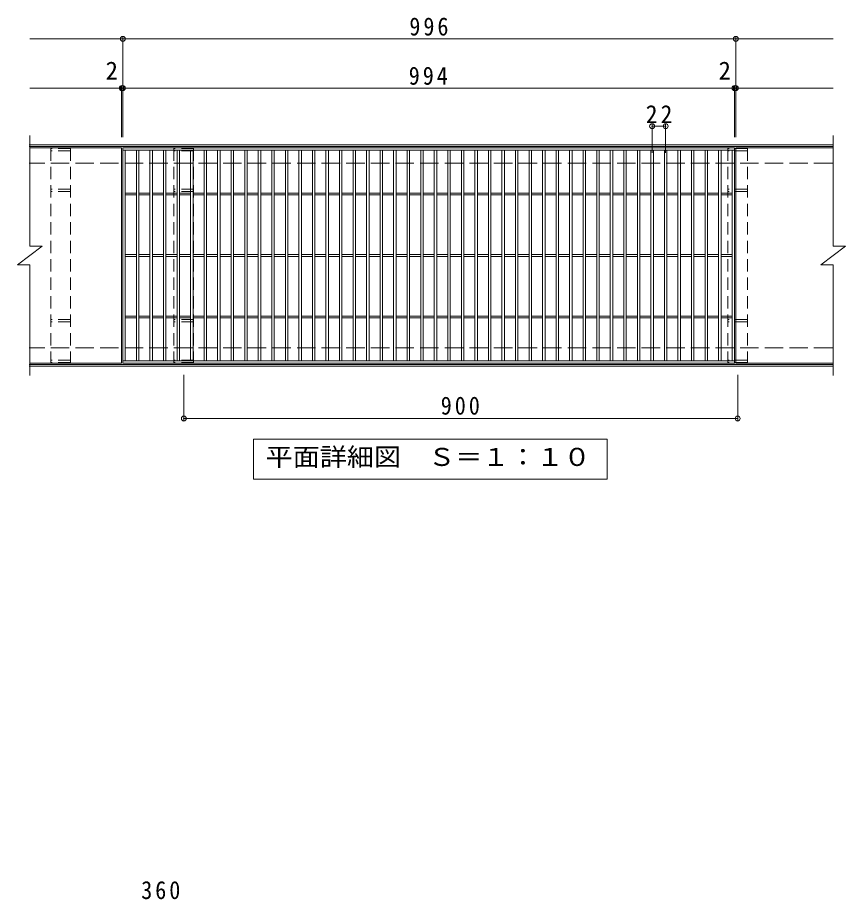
# Model space of a CAD drawing. Units: millimetres on the paper, enlarged 2 times, with parts at other scales. Extents: x -315 to 450, y -388 to 312.
# Drawn here: x -129.4 to 139.6, y 25.2 to 311.7 of the extents above; entities that cross this region are included whole.
import ezdxf
from ezdxf.enums import TextEntityAlignment as Align

# ---------------------------------------------------------------- set-up
doc = ezdxf.new("R2010")
doc.units = ezdxf.units.MM
doc.header["$LTSCALE"] = 2
doc.header["$PDMODE"] = 32
doc.header["$PDSIZE"] = 1.6
doc.linetypes.add('DASHED2', pattern=[3, 2, -1])
doc.linetypes.add('DASHED3', pattern=[4, 3, -1])
for name, color, linetype, lineweight in [('C-1', 2, 'Continuous', 9), ('C-2', 3, 'Continuous', 9), ('C-4', 7, 'Continuous', 9), ('C-5', 7, 'Continuous', 9), ('C-9', 3, 'DASHED2', 9), ('D-4', 7, 'Continuous', 9)]:
    doc.layers.add(name, color=color, linetype=linetype, lineweight=lineweight)
doc.styles.add('ＭＳ ゴシック', font='')
doc.styles.get('ＭＳ ゴシック').set_extended_font_data('MS Gothic')

msp = doc.modelspace()

# ---------------------------------------------------------------- linework, layer by layer
at = {"layer": 'C-1'}
for p, q in [((135.405, 270.389), (-125.595, 270.389)), ((135.405, 269.789), (-125.595, 269.789)), ((135.405, 198.989), (-125.595, 198.989)), ((135.405, 198.389), (-125.595, 198.389))]:
    msp.add_line(p, q, dxfattribs=at)
at = {"layer": 'C-1', "linetype": 'DASHED3'}
for p, q in [((135.405, 264.389), (-125.595, 264.389)), ((135.405, 204.389), (-125.595, 204.389))]:
    msp.add_line(p, q, dxfattribs=at)
at = {"layer": 'C-2'}
for p, q in [((-125.395, 273.389), (-125.395, 237.389)), ((135.605, 273.389), (135.605, 237.389)), ((-95.595, 269.389), (-125.395, 269.389)), ((-95.595, 269.389), (-95.595, 199.389)), ((103.605, 269.389), (103.605, 199.389)), ((104.005, 269.389), (104.005, 199.389)), ((135.605, 269.389), (104.005, 269.389)), ((-95.195, 268.589), (103.605, 268.589)), ((-94.395, 200.189), (-94.395, 268.589)), ((-90.795, 200.189), (-90.795, 268.589)), ((-89.995, 200.189), (-89.995, 268.589)), ((-86.395, 200.189), (-86.395, 268.589)), ((-85.595, 200.189), (-85.595, 268.589)), ((-81.995, 200.189), (-81.995, 268.589)), ((-81.195, 200.189), (-81.195, 268.589)), ((-77.595, 200.189), (-77.595, 268.589)), ((-76.795, 200.189), (-76.795, 268.589)), ((-73.195, 200.189), (-73.195, 268.589)), ((-72.395, 200.189), (-72.395, 268.589)), ((-68.795, 200.189), (-68.795, 268.589)), ((-67.995, 200.189), (-67.995, 268.589)), ((-64.395, 200.189), (-64.395, 268.589)), ((-63.595, 200.189), (-63.595, 268.589)), ((-59.995, 200.189), (-59.995, 268.589)), ((-59.195, 200.189), (-59.195, 268.589)), ((-55.595, 200.189), (-55.595, 268.589)), ((-54.795, 200.189), (-54.795, 268.589)), ((-51.195, 200.189), (-51.195, 268.589)), ((-50.395, 200.189), (-50.395, 268.589)), ((-46.795, 200.189), (-46.795, 268.589)), ((-45.995, 200.189), (-45.995, 268.589)), ((-42.395, 200.189), (-42.395, 268.589)), ((-41.595, 200.189), (-41.595, 268.589)), ((-37.995, 200.189), (-37.995, 268.589)), ((-37.195, 200.189), (-37.195, 268.589)), ((-33.595, 200.189), (-33.595, 268.589)), ((-32.795, 200.189), (-32.795, 268.589)), ((-29.195, 200.189), (-29.195, 268.589)), ((-28.395, 200.189), (-28.395, 268.589)), ((-24.795, 200.189), (-24.795, 268.589)), ((-23.995, 200.189), (-23.995, 268.589)), ((-20.395, 200.189), (-20.395, 268.589)), ((-19.595, 200.189), (-19.595, 268.589)), ((-15.995, 200.189), (-15.995, 268.589)), ((-15.195, 200.189), (-15.195, 268.589)), ((-11.595, 200.189), (-11.595, 268.589)), ((-10.795, 200.189), (-10.795, 268.589)), ((-7.195, 200.189), (-7.195, 268.589)), ((-6.395, 200.189), (-6.395, 268.589)), ((-2.795, 200.189), (-2.795, 268.589)), ((-1.995, 200.189), (-1.995, 268.589)), ((1.605, 200.189), (1.605, 268.589)), ((2.405, 200.189), (2.405, 268.589)), ((6.005, 200.189), (6.005, 268.589)), ((6.805, 200.189), (6.805, 268.589)), ((10.405, 200.189), (10.405, 268.589)), ((11.205, 200.189), (11.205, 268.589)), ((14.805, 200.189), (14.805, 268.589)), ((15.605, 200.189), (15.605, 268.589)), ((19.205, 200.189), (19.205, 268.589)), ((20.005, 200.189), (20.005, 268.589)), ((23.605, 200.189), (23.605, 268.589)), ((24.405, 200.189), (24.405, 268.589)), ((28.005, 200.189), (28.005, 268.589)), ((28.805, 200.189), (28.805, 268.589)), ((32.405, 200.189), (32.405, 268.589)), ((33.205, 200.189), (33.205, 268.589)), ((36.805, 200.189), (36.805, 268.589)), ((37.605, 200.189), (37.605, 268.589)), ((41.205, 200.189), (41.205, 268.589)), ((42.005, 200.189), (42.005, 268.589)), ((45.605, 200.189), (45.605, 268.589)), ((46.405, 200.189), (46.405, 268.589)), ((50.005, 200.189), (50.005, 268.589)), ((50.805, 200.189), (50.805, 268.589)), ((54.405, 200.189), (54.405, 268.589)), ((55.205, 200.189), (55.205, 268.589)), ((58.805, 200.189), (58.805, 268.589)), ((59.605, 200.189), (59.605, 268.589)), ((63.205, 200.189), (63.205, 268.589)), ((64.005, 200.189), (64.005, 268.589)), ((67.605, 200.189), (67.605, 268.589)), ((68.405, 200.189), (68.405, 268.589)), ((72.005, 200.189), (72.005, 268.589)), ((72.805, 200.189), (72.805, 268.589)), ((76.405, 200.189), (76.405, 268.589)), ((77.205, 200.189), (77.205, 268.589)), ((80.805, 200.189), (80.805, 268.589)), ((81.605, 200.189), (81.605, 268.589)), ((85.205, 200.189), (85.205, 268.589)), ((86.005, 200.189), (86.005, 268.589)), ((89.605, 200.189), (89.605, 268.589)), ((90.405, 200.189), (90.405, 268.589)), ((94.005, 200.189), (94.005, 268.589)), ((94.805, 200.189), (94.805, 268.589)), ((98.405, 200.189), (98.405, 268.589)), ((99.205, 200.189), (99.205, 268.589)), ((102.805, 200.189), (102.805, 268.589)), ((-94.395, 254.689), (-90.795, 254.689)), ((-94.395, 254.089), (-90.795, 254.089)), ((-89.995, 254.689), (-86.395, 254.689)), ((-89.995, 254.089), (-86.395, 254.089)), ((-85.595, 254.689), (-81.995, 254.689)), ((-85.595, 254.089), (-81.995, 254.089)), ((-81.195, 254.689), (-77.595, 254.689)), ((-81.195, 254.089), (-77.595, 254.089)), ((-76.795, 254.689), (-73.195, 254.689)), ((-76.795, 254.089), (-73.195, 254.089)), ((-72.395, 254.689), (-68.795, 254.689)), ((-72.395, 254.089), (-68.795, 254.089)), ((-67.995, 254.689), (-64.395, 254.689)), ((-67.995, 254.089), (-64.395, 254.089)), ((-63.595, 254.689), (-59.995, 254.689)), ((-63.595, 254.089), (-59.995, 254.089)), ((-59.195, 254.689), (-55.595, 254.689)), ((-59.195, 254.089), (-55.595, 254.089)), ((-54.795, 254.689), (-51.195, 254.689)), ((-54.795, 254.089), (-51.195, 254.089)), ((-50.395, 254.689), (-46.795, 254.689)), ((-50.395, 254.089), (-46.795, 254.089)), ((-45.995, 254.689), (-42.395, 254.689)), ((-45.995, 254.089), (-42.395, 254.089)), ((-41.595, 254.689), (-37.995, 254.689)), ((-41.595, 254.089), (-37.995, 254.089)), ((-37.195, 254.689), (-33.595, 254.689)), ((-37.195, 254.089), (-33.595, 254.089)), ((-32.795, 254.689), (-29.195, 254.689)), ((-32.795, 254.089), (-29.195, 254.089)), ((-28.395, 254.689), (-24.795, 254.689)), ((-28.395, 254.089), (-24.795, 254.089)), ((-23.995, 254.689), (-20.395, 254.689)), ((-23.995, 254.089), (-20.395, 254.089)), ((-19.595, 254.689), (-15.995, 254.689)), ((-19.595, 254.089), (-15.995, 254.089)), ((-15.195, 254.689), (-11.595, 254.689)), ((-15.195, 254.089), (-11.595, 254.089)), ((-10.795, 254.689), (-7.195, 254.689)), ((-10.795, 254.089), (-7.195, 254.089)), ((-6.395, 254.689), (-2.795, 254.689)), ((-6.395, 254.089), (-2.795, 254.089)), ((-1.995, 254.689), (1.605, 254.689)), ((-1.995, 254.089), (1.605, 254.089)), ((2.405, 254.689), (6.005, 254.689)), ((2.405, 254.089), (6.005, 254.089)), ((6.805, 254.689), (10.405, 254.689)), ((6.805, 254.089), (10.405, 254.089)), ((11.205, 254.689), (14.805, 254.689)), ((11.205, 254.089), (14.805, 254.089)), ((15.605, 254.689), (19.205, 254.689)), ((15.605, 254.089), (19.205, 254.089)), ((20.005, 254.689), (23.605, 254.689)), ((20.005, 254.089), (23.605, 254.089)), ((24.405, 254.689), (28.005, 254.689)), ((24.405, 254.089), (28.005, 254.089)), ((28.805, 254.689), (32.405, 254.689)), ((28.805, 254.089), (32.405, 254.089)), ((33.205, 254.689), (36.805, 254.689)), ((33.205, 254.089), (36.805, 254.089)), ((37.605, 254.689), (41.205, 254.689)), ((37.605, 254.089), (41.205, 254.089)), ((42.005, 254.689), (45.605, 254.689)), ((42.005, 254.089), (45.605, 254.089)), ((46.405, 254.689), (50.005, 254.689)), ((46.405, 254.089), (50.005, 254.089)), ((50.805, 254.689), (54.405, 254.689)), ((50.805, 254.089), (54.405, 254.089)), ((55.205, 254.689), (58.805, 254.689)), ((55.205, 254.089), (58.805, 254.089)), ((59.605, 254.689), (63.205, 254.689)), ((59.605, 254.089), (63.205, 254.089)), ((64.005, 254.689), (67.605, 254.689)), ((64.005, 254.089), (67.605, 254.089)), ((68.405, 254.689), (72.005, 254.689)), ((68.405, 254.089), (72.005, 254.089)), ((72.805, 254.689), (76.405, 254.689)), ((72.805, 254.089), (76.405, 254.089)), ((77.205, 254.689), (80.805, 254.689)), ((77.205, 254.089), (80.805, 254.089)), ((81.605, 254.689), (85.205, 254.689)), ((81.605, 254.089), (85.205, 254.089)), ((86.005, 254.689), (89.605, 254.689)), ((86.005, 254.089), (89.605, 254.089)), ((90.405, 254.689), (94.005, 254.689)), ((90.405, 254.089), (94.005, 254.089)), ((94.805, 254.689), (98.405, 254.689)), ((94.805, 254.089), (98.405, 254.089)), ((99.205, 254.689), (102.805, 254.689)), ((99.205, 254.089), (102.805, 254.089)), ((-129.395, 231.389), (-121.395, 237.389)), ((-125.395, 237.389), (-121.395, 237.389)), ((131.605, 231.389), (139.605, 237.389)), ((135.605, 237.389), (139.605, 237.389)), ((-94.395, 234.689), (-90.795, 234.689)), ((-94.395, 234.089), (-90.795, 234.089)), ((-89.995, 234.689), (-86.395, 234.689)), ((-89.995, 234.089), (-86.395, 234.089)), ((-85.595, 234.689), (-81.995, 234.689)), ((-85.595, 234.089), (-81.995, 234.089)), ((-81.195, 234.689), (-77.595, 234.689)), ((-81.195, 234.089), (-77.595, 234.089)), ((-76.795, 234.689), (-73.195, 234.689)), ((-76.795, 234.089), (-73.195, 234.089)), ((-72.395, 234.689), (-68.795, 234.689)), ((-72.395, 234.089), (-68.795, 234.089)), ((-67.995, 234.689), (-64.395, 234.689)), ((-67.995, 234.089), (-64.395, 234.089)), ((-63.595, 234.689), (-59.995, 234.689)), ((-63.595, 234.089), (-59.995, 234.089)), ((-59.195, 234.689), (-55.595, 234.689)), ((-59.195, 234.089), (-55.595, 234.089)), ((-54.795, 234.689), (-51.195, 234.689)), ((-54.795, 234.089), (-51.195, 234.089)), ((-50.395, 234.689), (-46.795, 234.689)), ((-50.395, 234.089), (-46.795, 234.089)), ((-45.995, 234.689), (-42.395, 234.689)), ((-45.995, 234.089), (-42.395, 234.089)), ((-41.595, 234.689), (-37.995, 234.689)), ((-41.595, 234.089), (-37.995, 234.089)), ((-37.195, 234.689), (-33.595, 234.689)), ((-37.195, 234.089), (-33.595, 234.089)), ((-32.795, 234.689), (-29.195, 234.689)), ((-32.795, 234.089), (-29.195, 234.089)), ((-28.395, 234.689), (-24.795, 234.689)), ((-28.395, 234.089), (-24.795, 234.089)), ((-23.995, 234.689), (-20.395, 234.689)), ((-23.995, 234.089), (-20.395, 234.089)), ((-19.595, 234.689), (-15.995, 234.689)), ((-19.595, 234.089), (-15.995, 234.089)), ((-15.195, 234.689), (-11.595, 234.689)), ((-15.195, 234.089), (-11.595, 234.089)), ((-10.795, 234.689), (-7.195, 234.689)), ((-10.795, 234.089), (-7.195, 234.089)), ((-6.395, 234.689), (-2.795, 234.689)), ((-6.395, 234.089), (-2.795, 234.089)), ((-1.995, 234.689), (1.605, 234.689)), ((-1.995, 234.089), (1.605, 234.089)), ((2.405, 234.689), (6.005, 234.689)), ((2.405, 234.089), (6.005, 234.089)), ((6.805, 234.689), (10.405, 234.689)), ((6.805, 234.089), (10.405, 234.089)), ((11.205, 234.689), (14.805, 234.689)), ((11.205, 234.089), (14.805, 234.089)), ((15.605, 234.689), (19.205, 234.689)), ((15.605, 234.089), (19.205, 234.089)), ((20.005, 234.689), (23.605, 234.689)), ((20.005, 234.089), (23.605, 234.089)), ((24.405, 234.689), (28.005, 234.689)), ((24.405, 234.089), (28.005, 234.089)), ((28.805, 234.689), (32.405, 234.689)), ((28.805, 234.089), (32.405, 234.089)), ((33.205, 234.689), (36.805, 234.689)), ((33.205, 234.089), (36.805, 234.089)), ((37.605, 234.689), (41.205, 234.689)), ((37.605, 234.089), (41.205, 234.089)), ((42.005, 234.689), (45.605, 234.689)), ((42.005, 234.089), (45.605, 234.089)), ((46.405, 234.689), (50.005, 234.689)), ((46.405, 234.089), (50.005, 234.089)), ((50.805, 234.689), (54.405, 234.689)), ((50.805, 234.089), (54.405, 234.089)), ((55.205, 234.689), (58.805, 234.689)), ((55.205, 234.089), (58.805, 234.089)), ((59.605, 234.689), (63.205, 234.689)), ((59.605, 234.089), (63.205, 234.089)), ((64.005, 234.689), (67.605, 234.689)), ((64.005, 234.089), (67.605, 234.089)), ((68.405, 234.689), (72.005, 234.689)), ((68.405, 234.089), (72.005, 234.089)), ((72.805, 234.689), (76.405, 234.689)), ((72.805, 234.089), (76.405, 234.089)), ((77.205, 234.689), (80.805, 234.689)), ((77.205, 234.089), (80.805, 234.089)), ((81.605, 234.689), (85.205, 234.689)), ((81.605, 234.089), (85.205, 234.089)), ((86.005, 234.689), (89.605, 234.689)), ((86.005, 234.089), (89.605, 234.089)), ((90.405, 234.689), (94.005, 234.689)), ((90.405, 234.089), (94.005, 234.089)), ((94.805, 234.689), (98.405, 234.689)), ((94.805, 234.089), (98.405, 234.089)), ((99.205, 234.689), (102.805, 234.689)), ((99.205, 234.089), (102.805, 234.089)), ((-129.395, 231.389), (-125.395, 231.389)), ((-125.395, 231.389), (-125.395, 195.389)), ((131.605, 231.389), (135.605, 231.389)), ((135.605, 231.389), (135.605, 195.389)), ((-94.395, 214.689), (-90.795, 214.689)), ((-94.395, 214.089), (-90.795, 214.089)), ((-89.995, 214.689), (-86.395, 214.689)), ((-89.995, 214.089), (-86.395, 214.089)), ((-85.595, 214.689), (-81.995, 214.689)), ((-85.595, 214.089), (-81.995, 214.089)), ((-81.195, 214.689), (-77.595, 214.689)), ((-81.195, 214.089), (-77.595, 214.089)), ((-76.795, 214.689), (-73.195, 214.689)), ((-76.795, 214.089), (-73.195, 214.089)), ((-72.395, 214.689), (-68.795, 214.689)), ((-72.395, 214.089), (-68.795, 214.089)), ((-67.995, 214.689), (-64.395, 214.689)), ((-67.995, 214.089), (-64.395, 214.089)), ((-63.595, 214.689), (-59.995, 214.689)), ((-63.595, 214.089), (-59.995, 214.089)), ((-59.195, 214.689), (-55.595, 214.689)), ((-59.195, 214.089), (-55.595, 214.089)), ((-54.795, 214.689), (-51.195, 214.689)), ((-54.795, 214.089), (-51.195, 214.089)), ((-50.395, 214.689), (-46.795, 214.689)), ((-50.395, 214.089), (-46.795, 214.089)), ((-45.995, 214.689), (-42.395, 214.689)), ((-45.995, 214.089), (-42.395, 214.089)), ((-41.595, 214.689), (-37.995, 214.689)), ((-41.595, 214.089), (-37.995, 214.089)), ((-37.195, 214.689), (-33.595, 214.689)), ((-37.195, 214.089), (-33.595, 214.089)), ((-32.795, 214.689), (-29.195, 214.689)), ((-32.795, 214.089), (-29.195, 214.089)), ((-28.395, 214.689), (-24.795, 214.689)), ((-28.395, 214.089), (-24.795, 214.089)), ((-23.995, 214.689), (-20.395, 214.689)), ((-23.995, 214.089), (-20.395, 214.089)), ((-19.595, 214.689), (-15.995, 214.689)), ((-19.595, 214.089), (-15.995, 214.089)), ((-15.195, 214.689), (-11.595, 214.689)), ((-15.195, 214.089), (-11.595, 214.089)), ((-10.795, 214.689), (-7.195, 214.689)), ((-10.795, 214.089), (-7.195, 214.089)), ((-6.395, 214.689), (-2.795, 214.689)), ((-6.395, 214.089), (-2.795, 214.089)), ((-1.995, 214.689), (1.605, 214.689)), ((-1.995, 214.089), (1.605, 214.089)), ((2.405, 214.689), (6.005, 214.689)), ((2.405, 214.089), (6.005, 214.089)), ((6.805, 214.689), (10.405, 214.689)), ((6.805, 214.089), (10.405, 214.089)), ((11.205, 214.689), (14.805, 214.689)), ((11.205, 214.089), (14.805, 214.089)), ((15.605, 214.689), (19.205, 214.689)), ((15.605, 214.089), (19.205, 214.089)), ((20.005, 214.689), (23.605, 214.689)), ((20.005, 214.089), (23.605, 214.089)), ((24.405, 214.689), (28.005, 214.689)), ((24.405, 214.089), (28.005, 214.089)), ((28.805, 214.689), (32.405, 214.689)), ((28.805, 214.089), (32.405, 214.089)), ((33.205, 214.689), (36.805, 214.689)), ((33.205, 214.089), (36.805, 214.089)), ((37.605, 214.689), (41.205, 214.689)), ((37.605, 214.089), (41.205, 214.089)), ((42.005, 214.689), (45.605, 214.689)), ((42.005, 214.089), (45.605, 214.089)), ((46.405, 214.689), (50.005, 214.689)), ((46.405, 214.089), (50.005, 214.089)), ((50.805, 214.689), (54.405, 214.689)), ((50.805, 214.089), (54.405, 214.089)), ((55.205, 214.689), (58.805, 214.689)), ((55.205, 214.089), (58.805, 214.089)), ((59.605, 214.689), (63.205, 214.689)), ((59.605, 214.089), (63.205, 214.089)), ((64.005, 214.689), (67.605, 214.689)), ((64.005, 214.089), (67.605, 214.089)), ((68.405, 214.689), (72.005, 214.689)), ((68.405, 214.089), (72.005, 214.089)), ((72.805, 214.689), (76.405, 214.689)), ((72.805, 214.089), (76.405, 214.089)), ((77.205, 214.689), (80.805, 214.689)), ((77.205, 214.089), (80.805, 214.089)), ((81.605, 214.689), (85.205, 214.689)), ((81.605, 214.089), (85.205, 214.089)), ((86.005, 214.689), (89.605, 214.689)), ((86.005, 214.089), (89.605, 214.089)), ((90.405, 214.689), (94.005, 214.689)), ((90.405, 214.089), (94.005, 214.089)), ((94.805, 214.689), (98.405, 214.689)), ((94.805, 214.089), (98.405, 214.089)), ((99.205, 214.689), (102.805, 214.689)), ((99.205, 214.089), (102.805, 214.089)), ((-95.595, 199.389), (-125.395, 199.389)), ((103.605, 200.189), (-95.195, 200.189)), ((103.605, 199.389), (-95.195, 199.389)), ((135.605, 199.389), (104.005, 199.389))]:
    msp.add_line(p, q, dxfattribs=at)
msp.add_lwpolyline([(-95.195, 199.389), (-95.195, 269.389), (103.605, 269.389)], dxfattribs=at)
at = {"layer": 'C-4'}
for p, q in [((-125.395, 304.789), (135.605, 304.789)), ((-95.195, 272.789), (-95.195, 305.389)), ((104.005, 272.789), (104.005, 305.389)), ((-95.595, 272.789), (-95.595, 289.389)), ((103.605, 272.789), (103.605, 289.389)), ((-125.395, 288.789), (135.605, 288.789)), ((76.805, 267.789), (76.805, 276.989)), ((76.805, 276.389), (81.205, 276.389)), ((81.205, 267.789), (81.205, 276.989)), ((-75.395, 180.789), (-75.395, 195.589)), ((104.605, 180.789), (104.605, 195.589)), ((-75.395, 181.389), (104.605, 181.389))]:
    msp.add_line(p, q, dxfattribs=at)
for p in [(-95.195, 304.789), (104.005, 304.789), (-95.595, 288.789), (-95.195, 288.789), (103.605, 288.789), (104.005, 288.789), (76.805, 276.389), (81.205, 276.389), (-75.395, 181.389), (104.605, 181.389)]:
    msp.add_point(p, dxfattribs=at)
at = {"layer": 'C-5'}
msp.add_lwpolyline([(-52.795, 161.741), (-52.795, 174.741), (62.205, 174.741), (62.205, 161.741)], close=True, dxfattribs=at)
at = {"layer": 'C-9'}
for p, q in [((-112.195, 268.389), (-118.595, 268.389)), ((-112.195, 269.189), (-112.195, 199.589)), ((-72.195, 268.389), (-78.595, 268.389)), ((-72.195, 269.189), (-72.195, 199.589)), ((107.805, 268.389), (101.405, 268.389)), ((107.805, 269.189), (107.805, 199.589)), ((-112.195, 255.989), (-118.595, 255.989)), ((-112.195, 255.189), (-118.595, 255.189)), ((-72.195, 255.989), (-78.595, 255.989)), ((-72.195, 255.189), (-78.595, 255.189)), ((107.805, 255.989), (101.405, 255.989)), ((107.805, 255.189), (101.405, 255.189)), ((-112.195, 213.589), (-118.595, 213.589)), ((-112.195, 212.789), (-118.595, 212.789)), ((-72.195, 213.589), (-78.595, 213.589)), ((-72.195, 212.789), (-78.595, 212.789)), ((107.805, 213.589), (101.405, 213.589)), ((107.805, 212.789), (101.405, 212.789)), ((-112.195, 200.389), (-118.595, 200.389)), ((-112.195, 199.589), (-118.595, 199.589)), ((-72.195, 200.389), (-78.595, 200.389)), ((-72.195, 199.589), (-78.595, 199.589)), ((107.805, 200.389), (101.405, 200.389)), ((107.805, 199.589), (101.405, 199.589))]:
    msp.add_line(p, q, dxfattribs=at)
for points in [[(-112.195, 269.189), (-118.595, 269.189), (-118.595, 199.589)], [(-72.195, 269.189), (-78.595, 269.189), (-78.595, 199.589)], [(107.805, 269.189), (101.405, 269.189), (101.405, 199.589)]]:
    msp.add_lwpolyline(points, dxfattribs=at)

# ---------------------------------------------------------------- texts
at = {"layer": 'C-4', "color": 2, "style": 'ＭＳ ゴシック'}
for p in [(-100.787, 289.789), (98.413, 289.789)]:
    msp.add_text('2', height=5.865, dxfattribs=at).set_placement(p, align=Align.BOTTOM_LEFT)
at = {"layer": 'C-4', "color": 2, "char_height": 5.865, "attachment_point": 7, "style": 'ＭＳ ゴシック'}
for s, insert in [('\\T1.27;\\W0.9;996', (-2.095, 305.789)), ('\\T1.27;\\W0.9;994', (-2.295, 289.789)), ('\\T1.27;\\W0.95;22', (74.755, 277.389)), ('\\T1.27;\\W0.9;900', (8.105, 182.589))]:
    msp.add_mtext(s, dxfattribs=dict(at, insert=insert))
at = {"layer": 'C-5', "color": 2, "style": 'ＭＳ ゴシック', "width": 1.1}
msp.add_text('平面詳細図\u3000Ｓ＝１：１０', height=5.865, dxfattribs=at).set_placement((-48.795, 164.241), align=Align.BOTTOM_LEFT)
at = {"layer": 'D-4', "color": 2, "insert": (-89.238, 25.155), "char_height": 5.865, "attachment_point": 7, "style": 'ＭＳ ゴシック'}
msp.add_mtext('\\T1.27;\\W0.9;360', dxfattribs=at)

doc.saveas('drawing.dxf')
